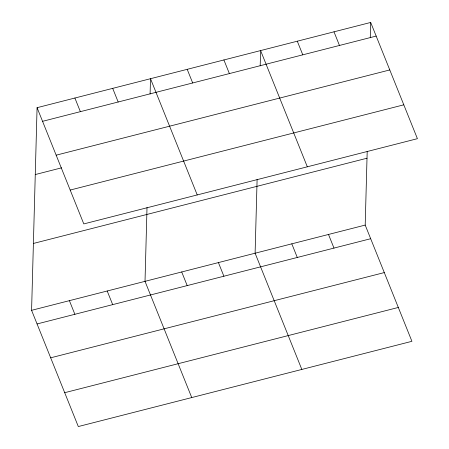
<?xml version="1.0" encoding="UTF-8"?>
<svg xmlns="http://www.w3.org/2000/svg" width="449" height="449" viewBox="0 0 449 449"><rect width="100%" height="100%" fill="white"/><g stroke="black" fill="none" stroke-linecap="round" stroke-linejoin="round"><path stroke-width="0.67" d="M367.198 151.257L365.2 225.084L411.924 341.313L78.311 426.55L31.587 310.321L37.076 107.687L370.689 22.45L417.413 138.679L83.8 223.916L37.076 107.687M147.014 207.511L145.016 281.338L191.74 397.567M150.089 94.032L150.505 78.704L197.229 194.933M257.109 179.387L255.105 253.214L301.829 369.443M260.184 65.902L260.6 50.58L307.324 166.809M370.273 37.772L370.689 22.45M42.56 121.32L376.172 36.083M56.17 155.174L389.783 69.943M35.263 174.554L61.597 167.831M70.19 190.056L403.803 104.825M33.4 243.453L367.013 158.216M31.587 310.321L365.2 225.084M37.065 323.954L370.678 238.716M50.675 357.814L384.288 272.577M64.701 392.695L398.314 307.458M333.994 31.828L339.472 45.461M297.294 41.201L302.778 54.834M328.5 234.462L333.983 248.095M223.899 59.953L229.383 73.585M291.805 243.835L297.283 257.468M187.205 69.331L192.683 82.964M218.41 262.586L223.888 276.225M112.699 88.363L118.177 102.002M181.71 271.965L187.194 285.598M74.888 98.028L80.371 111.661M107.204 291.003L112.688 304.635M69.393 300.662L74.876 314.294"/></g></svg>
